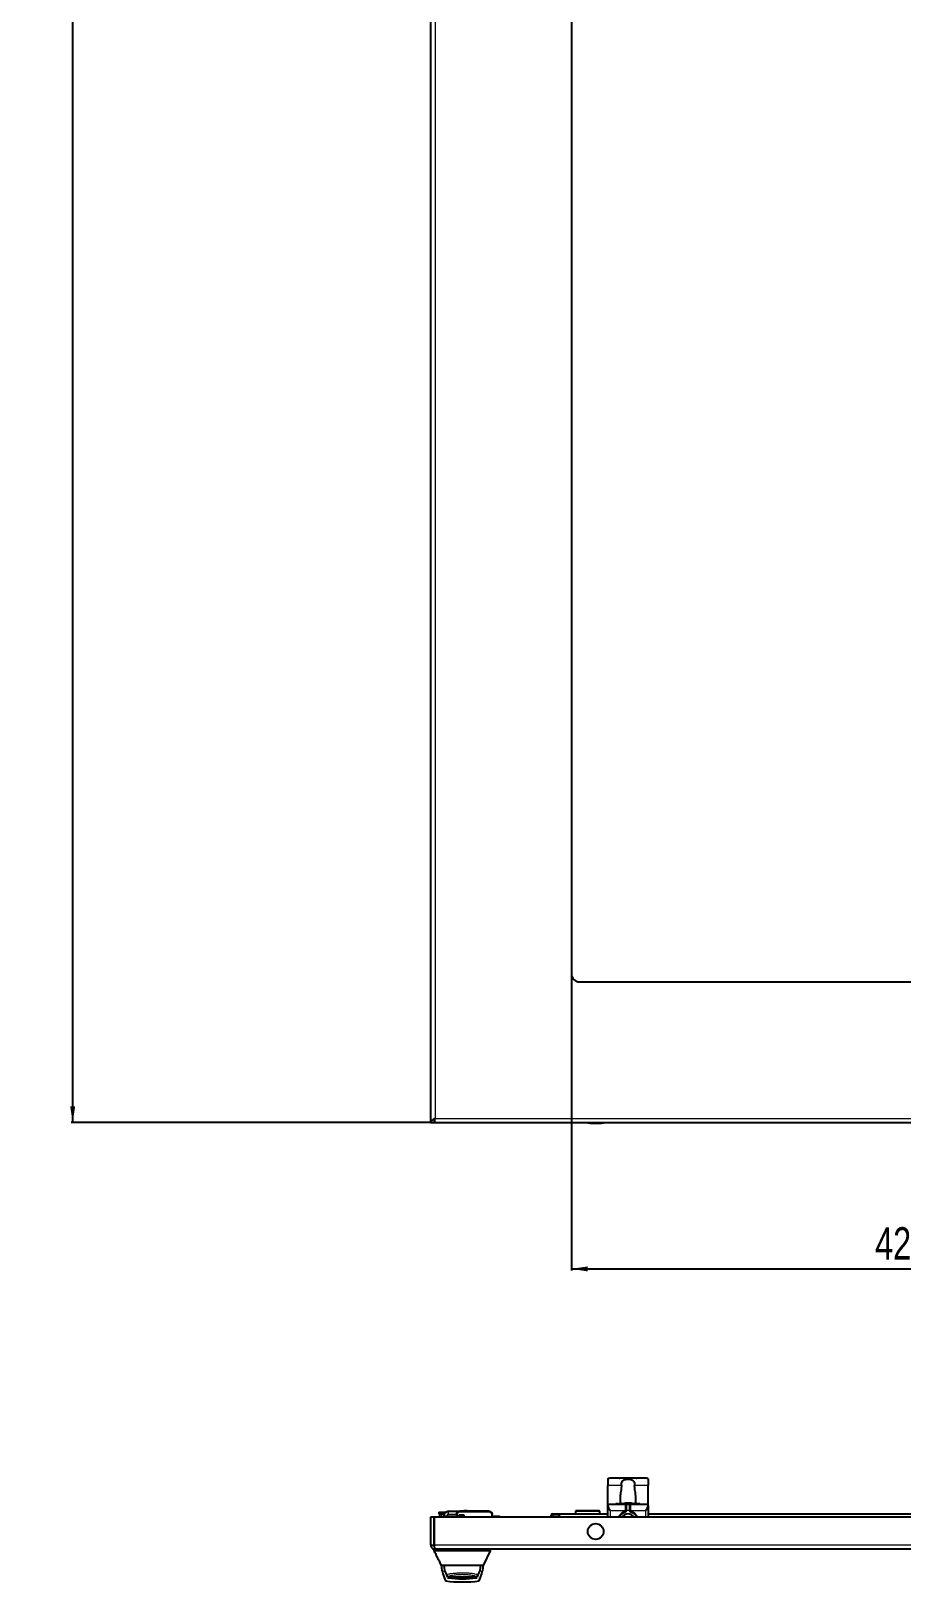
# Model space of a CAD drawing. Header units: millimetres. Extents: x -560 to 1716, y -1079 to 978.
# Drawn here: x -560 to -22, y -1079 to -120 of the extents above; entities that cross this region are included whole.
import ezdxf

# ---------------------------------------------------------------- set-up
doc = ezdxf.new("R2010")
doc.units = ezdxf.units.MM
doc.layers.add('FORMAT', color=7, linetype='Continuous')
doc.styles.add('SLDTEXTSTYLE0', font='TXT', dxfattribs={"width": 0.75})
doc.dimstyles.new('SLDDIMSTYLE0', dxfattribs={"dimtxt": 20, "dimasz": 10, "dimexe": 0, "dimexo": 0.0625, "dimgap": 5, "dimtad": 2, "dimdec": 1, "dimrnd": 1e-09, "dimzin": 12, "dimdsep": 46, "dimtxsty": 'SLDTEXTSTYLE0', "dimsah": 1, "dimcen": 0.09, "dimadec": 0, "dimazin": 3, "dimtfac": 1, "dimtofl": 0, "dimtmove": 0, "dimatfit": 3, "dimfxl": 0, "dimfrac": 2, "dimtolj": 1, "dimtzin": 12, "dimarcsym": 0})

# ---------------------------------------------------------------- blocks, each defined once
blk = doc.blocks.new('_D_1')
at = {"layer": 'FORMAT'}
for p, q in [((-313, 759.94), (-535.52, 759.94)), ((-534.52, -795.06), (-534.52, 759.94)), ((-313, -795.06), (-535.52, -795.06))]:
    blk.add_line(p, q, dxfattribs=at)
for points in [[(-534.52, 759.94), (-536.06, 749.94), (-532.98, 749.94)], [(-534.52, -795.06), (-532.98, -785.06), (-536.06, -785.06)]]:
    blk.add_solid(points, dxfattribs=at)
at = {"layer": 'FORMAT', "insert": (-560.3, -47.11), "char_height": 20, "attachment_point": 1, "rotation": 90, "style": 'SLDTEXTSTYLE0'}
blk.add_mtext('1555', dxfattribs=at)
blk = doc.blocks.new('_D_2')
at = {"layer": 'FORMAT'}
for p, q in [((-225.99, -703.07), (-225.99, -886.56)), ((194.01, -703.07), (194.01, -886.56)), ((-225.99, -885.56), (194.01, -885.56))]:
    blk.add_line(p, q, dxfattribs=at)
for points in [[(-225.99, -885.56), (-215.99, -887.1), (-215.99, -884.02)], [(194.01, -885.56), (184.01, -884.02), (184.01, -887.1)]]:
    blk.add_solid(points, dxfattribs=at)
at = {"layer": 'FORMAT', "insert": (-38.16, -859.78), "char_height": 20, "attachment_point": 1, "style": 'SLDTEXTSTYLE0'}
blk.add_mtext('420', dxfattribs=at)

msp = doc.modelspace()

# ---------------------------------------------------------------- linework, layer by layer
at = {"color": 7, "linetype": 'Continuous', "lineweight": 25}
for p, q in [((-312.99, -795.06), (-312.99, 759.94)), ((-225.99, 667.94), (-225.99, -703.06)), ((-220.99, -708.06), (189.01, -708.06)), ((-312.99, -795.06), (-310.99, -795.06)), ((-310.69, -795.06), (-310.69, -793.38)), ((-310.69, -795.06), (278.71, -795.06)), ((-203.49, -1015.6), (-203.49, -1019.43)), ((-196.48, -1015.04), (-201.99, -1015.04)), ((-195.58, -1014.99), (-196.11, -1014.99)), ((-186.4, -1014.93), (-195.58, -1014.93)), ((-185.88, -1014.99), (-186.4, -1014.98)), ((-179.99, -1015.04), (-185.51, -1015.04)), ((-178.49, -1015.6), (-178.49, -1019.43)), ((-203.49, -1030.93), (-203.49, -1019.43)), ((-178.49, -1030.93), (-178.49, -1019.43)), ((-301.99, -1035.43), (-295.5, -1035.43)), ((-276.99, -1035.33), (-294.99, -1035.33)), ((-222.99, -1034.93), (-223.49, -1035.43)), ((-223.49, -1035.43), (-223.49, -1036.93)), ((-208.49, -1035.43), (-223.49, -1035.43)), ((-222.99, -1034.93), (-208.99, -1034.93)), ((-208.49, -1035.43), (-208.99, -1034.93)), ((-208.49, -1036.93), (-208.49, -1035.43)), ((-203.49, -1031.81), (-203.49, -1030.93)), ((-203.49, -1030.93), (-189.99, -1030.93)), ((-203.49, -1038.93), (-203.49, -1031.81)), ((-198.62, -1030.83), (-198.62, -1030.93)), ((-198.47, -1030.83), (-198.47, -1030.93)), ((-198.35, -1030.83), (-198.35, -1030.93)), ((-197.54, -1030.83), (-198.35, -1030.83)), ((-197.54, -1030.83), (-197.54, -1030.93)), ((-197.39, -1030.83), (-197.39, -1030.93)), ((-197.27, -1030.83), (-197.27, -1030.93)), ((-196.94, -1030.83), (-196.94, -1030.93)), ((-196.75, -1030.83), (-196.75, -1030.93)), ((-196.22, -1030.83), (-196.22, -1030.93)), ((-195.84, -1026.72), (-195.84, -1029.3)), ((-195.74, -1030.83), (-195.74, -1030.93)), ((-195.57, -1030.83), (-195.57, -1030.93)), ((-195.12, -1030.83), (-195.12, -1030.93)), ((-194.97, -1030.83), (-194.97, -1030.93)), ((-194.85, -1030.83), (-194.85, -1030.93)), ((-194.54, -1030.83), (-194.54, -1030.93)), ((-193.26, -1030.83), (-194.38, -1030.83)), ((-193.26, -1030.83), (-193.26, -1030.93)), ((-193.13, -1030.83), (-193.13, -1030.93)), ((-192.94, -1030.83), (-192.94, -1030.93)), ((-192.92, -1030.83), (-192.92, -1030.93)), ((-192.33, -1030.83), (-192.92, -1030.83)), ((-192.33, -1030.83), (-192.33, -1030.93)), ((-192.06, -1030.61), (-192.09, -1030.38)), ((-192.02, -1030.61), (-192.05, -1030.31)), ((-192.04, -1030.46), (-192.03, -1030.38)), ((-191.43, -1030.83), (-192.01, -1030.83)), ((-191.99, -1030.93), (-189.99, -1030.93)), ((-191.99, -1034.93), (-191.99, -1030.93)), ((-191.99, -1034.93), (-191.99, -1034.96)), ((-191.43, -1030.83), (-191.43, -1030.93)), ((-191.42, -1030.83), (-191.42, -1030.93)), ((-191.42, -1030.83), (-191.24, -1030.83)), ((-191.24, -1030.83), (-191.24, -1030.93)), ((-191.24, -1030.83), (-191.24, -1030.83)), ((-191.23, -1030.83), (-191.23, -1030.93)), ((-191.22, -1030.34), (-191.22, -1030.31)), ((-191.07, -1030.83), (-191.07, -1030.93)), ((-190.27, -1030.83), (-191.07, -1030.83)), ((-190.27, -1030.83), (-190.27, -1030.93)), ((-190.13, -1030.83), (-190.13, -1030.93)), ((-190.01, -1030.83), (-190.01, -1030.93)), ((-190.01, -1030.87), (-189.72, -1030.86)), ((-189.99, -1030.93), (-189.99, -1034.93)), ((-189.99, -1034.96), (-189.99, -1034.93)), ((-189.94, -1030.38), (-189.93, -1030.31)), ((-189.58, -1030.5), (-189.57, -1030.38)), ((-189.58, -1030.83), (-189.58, -1030.93)), ((-189.49, -1030.93), (-178.49, -1030.93)), ((-189.46, -1030.83), (-189.46, -1030.93)), ((-189.09, -1030.83), (-189.09, -1030.93)), ((-188.84, -1030.83), (-188.84, -1030.93)), ((-188.72, -1030.83), (-188.72, -1030.93)), ((-188.57, -1030.83), (-188.57, -1030.93)), ((-188.45, -1030.83), (-188.45, -1030.93)), ((-188.02, -1030.83), (-188.02, -1030.93)), ((-187.99, -1030.83), (-188.02, -1030.83)), ((-187.99, -1030.83), (-187.99, -1030.93)), ((-187.96, -1030.83), (-187.96, -1030.93)), ((-187.79, -1030.83), (-187.79, -1030.93)), ((-187.44, -1030.83), (-187.44, -1030.93)), ((-186.95, -1030.83), (-186.95, -1030.93)), ((-186.75, -1030.83), (-186.75, -1030.93)), ((-186.41, -1030.83), (-186.41, -1030.93)), ((-186.26, -1030.83), (-186.26, -1030.93)), ((-185.19, -1030.83), (-186.26, -1030.83)), ((-186.14, -1029.3), (-186.14, -1026.72)), ((-185.19, -1030.83), (-185.19, -1030.93)), ((-184.88, -1030.83), (-184.88, -1030.93)), ((-184.72, -1030.83), (-184.72, -1030.93)), ((-184.34, -1030.83), (-184.34, -1030.93)), ((-183.59, -1030.83), (-184.34, -1030.83)), ((-183.59, -1030.83), (-183.59, -1030.93)), ((-178.49, -1031.81), (-178.49, -1030.93)), ((-178.49, -1031.81), (-178.49, -1038.93)), ((-312.99, -1038.93), (-310.99, -1038.93)), ((-312.99, -1056.33), (-312.99, -1038.93)), ((-310.99, -1056.33), (-310.99, -1038.93)), ((-310.69, -1056.33), (-310.69, -1038.93)), ((-310.69, -1038.93), (278.71, -1038.93)), ((-307.99, -1036.03), (-305.99, -1036.03)), ((-307.99, -1036.03), (-307.99, -1036.93)), ((-305.99, -1037.33), (-307.59, -1037.33)), ((-307.4, -1038.93), (-307.49, -1037.33)), ((-305.99, -1036.03), (-303.79, -1036.03)), ((-304.78, -1037.33), (-305.99, -1037.33)), ((-304.99, -1038.93), (-304.99, -1038.43)), ((-302.99, -1038.93), (-302.99, -1038.43)), ((-301.99, -1037.43), (-296.99, -1037.43)), ((-296.99, -1037.33), (-296.99, -1038.83)), ((-292.39, -1037.88), (-295.59, -1037.88)), ((-295.59, -1037.88), (-295.59, -1038.83)), ((-295.59, -1038.63), (-292.39, -1038.63)), ((-292.39, -1038.83), (-292.39, -1037.88)), ((-274.99, -1038.93), (-274.99, -1037.33)), ((-270.59, -1038.73), (-274.99, -1038.73)), ((-238.49, -1038.93), (-238.49, -1037.93)), ((-237.49, -1036.93), (-233.49, -1036.93)), ((-233.49, -1036.93), (-203.49, -1036.93)), ((-233.49, -1036.93), (-233.49, -1037.93)), ((-233.49, -1037.93), (-233.49, -1038.93)), ((-178.49, -1036.93), (201.51, -1036.93)), ((-312.99, -1056.33), (-310.99, -1056.33)), ((-310.99, -1059.93), (-310.99, -1058.93)), ((-310.39, -1058.93), (-310.99, -1058.93)), ((278.41, -1058.93), (-310.39, -1058.93)), ((-281.49, -1059.93), (-305.49, -1059.93)), ((-280.49, -1068.93), (-275.97, -1059.88)), ((-275.99, -1059.93), (-275.99, -1058.93)), ((-304.09, -1068.93), (-306.49, -1068.93)), ((-306.45, -1068.93), (-306.45, -1069.14)), ((-282.9, -1068.93), (-304.09, -1068.93)), ((-280.49, -1068.93), (-282.9, -1068.93)), ((-280.53, -1069.14), (-280.53, -1068.93)), ((-299.32, -1075.92), (-287.73, -1075.92)), ((-299.32, -1075.92), (-299.18, -1075.92))]:
    msp.add_line(p, q, dxfattribs=at)
at = {"color": 8, "linetype": 'Continuous', "lineweight": 18}
for p, q in [((-310.39, -96.53), (-310.39, -792.46)), ((-310.39, -792.46), (278.41, -792.46)), ((-215.85, -795.18), (-206.13, -795.18)), ((-215.74, -795.31), (-206.24, -795.31)), ((-195.09, -1019.43), (-203.49, -1019.43)), ((-178.49, -1019.43), (-186.9, -1019.43)), ((-301.99, -1037.43), (-301.99, -1035.43)), ((-201.99, -1034.93), (-201.99, -1038.93)), ((-201.99, -1034.93), (-192.49, -1034.93)), ((-194.38, -1030.83), (-194.38, -1030.93)), ((-192.86, -1035.44), (-192.72, -1035.92)), ((-192.49, -1034.93), (-192.49, -1030.93)), ((-192.49, -1034.96), (-192.49, -1034.93)), ((-192.49, -1034.93), (-191.99, -1034.93)), ((-192.49, -1034.96), (-191.99, -1034.96)), ((-189.99, -1034.93), (-191.99, -1034.93)), ((-189.99, -1034.93), (-189.49, -1034.93)), ((-189.99, -1034.96), (-189.49, -1034.96)), ((-189.49, -1030.93), (-189.49, -1034.93)), ((-189.49, -1034.93), (-189.49, -1034.96)), ((-189.49, -1034.93), (-179.99, -1034.93)), ((-189.27, -1035.92), (-189.13, -1035.44)), ((-179.99, -1038.93), (-179.99, -1034.93)), ((-307.99, -1036.93), (-305.99, -1036.93)), ((-306.49, -1037.33), (-306.4, -1038.93)), ((-305.99, -1036.03), (-305.99, -1036.93)), ((-305.99, -1036.93), (-304.59, -1036.93)), ((-305.99, -1037.33), (-305.99, -1036.93)), ((-302.99, -1038.43), (-304.99, -1038.43)), ((-296.49, -1038.93), (-296.49, -1037.33)), ((-294.99, -1035.83), (-276.99, -1035.83)), ((-275.49, -1037.33), (-275.49, -1038.93)), ((-270.59, -1038.93), (-270.59, -1038.73)), ((-237.49, -1037.93), (-238.49, -1037.93)), ((-237.49, -1037.93), (-237.49, -1036.93)), ((-233.49, -1037.93), (-237.49, -1037.93)), ((-237.49, -1037.93), (-237.49, -1038.93)), ((278.71, -1056.33), (-310.69, -1056.33)), ((-305.49, -1059.93), (-305.49, -1058.93)), ((-281.49, -1059.93), (-281.49, -1058.93))]:
    msp.add_line(p, q, dxfattribs=at)
at = {"color": 7, "linetype": 'Continuous', "lineweight": 25, "flags": 128}
for points in [[(-302.61, -1076.36), (-302.97, -1075.47), (-303.07, -1075.19)], [(-283.8, -1074.88), (-284.02, -1075.47), (-284.38, -1076.36)]]:
    msp.add_lwpolyline(points, dxfattribs=at)
at = {"color": 7, "linetype": 'Continuous', "lineweight": 25}
msp.add_circle((-210.99, -1047.93), 4.86, dxfattribs=at)
msp.add_circle((-210.99, -1047.93), 4.86, dxfattribs=at)
at = {"color": 8, "linetype": 'Continuous', "lineweight": 18}
msp.add_circle((-210.99, -1047.93), 4.75, dxfattribs=at)
at = {"color": 7, "linetype": 'Continuous', "lineweight": 25}
for centre, radius, start, end in [((-220.99, -703.06), 5, 180, 270), ((-190.09, -795.12), 25.77, 179.86102, 180.13898), ((-215.73, -795.18), 0.126, 180, 263.97442), ((-210.99, -750.31), 45.25, 263.97442, 269.9984), ((-210.99, -750.31), 45.25, 270.0016, 276.02558), ((-206.26, -795.18), 0.126, 276.02558, 0), ((-231.9, -795.12), 25.77, 359.86102, 0.13898), ((-301.99, -1038.43), 3, 90, 180), ((-190.99, -1038.23), 8, 98.41771, 108.44436), ((-190.97, -1034.57), 4.34, 104.99458, 114.66368), ((-192.31, -1036.14), 5.54, 85.14071, 94.85929), ((-192.99, -1034.96), 1, 286.01339, 0), ((-191.96, -1030.4), 0.133, 135.20997, 169.83797), ((-190.94, -1038.33), 8.03, 91.99978, 97.83609), ((-190.59, -1031.98), 1.85, 119.67191, 132.73716), ((-190.52, -1036.8), 6.5, 92.24647, 98.7173), ((-191.47, -1036.75), 6.45, 85.77538, 87.76397), ((-191.05, -1038.33), 8.03, 82.16391, 88.00022), ((-188.99, -1034.96), 1, 180, 253.98661), ((-191.14, -1034.65), 4.43, 65.15746, 74.45727), ((-190.06, -1031.94), 1.64, 72.5824, 85.536), ((-190.99, -1038.23), 8, 70.1778, 81.58229), ((-190.98, -1037.27), 7.03, 70.80686, 78.43412), ((-188.97, -1032.96), 2.36, 82.549, 97.451), ((-307.59, -1036.93), 0.4, 180, 270), ((-301.99, -1038.43), 1, 90, 180), ((-270.59, -1039.33), 0.6, 41.81031, 90), ((-237.49, -1037.93), 1, 90, 180), ((-190.99, -1041.93), 6.25, 106.01339, 151.3146), ((-190.99, -1041.93), 4.85, 90, 141.78919), ((-190.99, -1041.93), 4.85, 38.21081, 90), ((-190.99, -1041.93), 6.25, 28.6854, 73.98661), ((-314.43, -1069.14), 7.98, 358.26695, 359.99994), ((-279.6, -1066.58), 27, 185.96099, 206.16954), ((-293.49, -1068.93), 11.4, 180, 210.87421), ((-293.49, -1068.93), 11.4, 329.05608, 0), ((-307.38, -1066.58), 27, 333.83046, 354.03918), ((-272.56, -1069.14), 7.98, 180, 181.7325), ((-293.49, -997.14), 82, 262.75342, 277.24658), ((-302.15, -1076.17), 0.5, 203.04365, 263.74905), ((-293.49, -997.14), 80, 263.74905, 276.25095), ((-284.84, -1076.17), 0.5, 276.25095, 336.95635)]:
    msp.add_arc(centre, radius, start, end, dxfattribs=at)
at = {"color": 8, "linetype": 'Continuous', "lineweight": 18}
for centre, radius, start, end in [((-190.99, -1041.93), 6.75, 106.01339, 153.6122), ((-192.99, -1034.96), 0.5, 286.01339, 0), ((-188.99, -1034.96), 0.5, 180, 253.98661), ((-190.99, -1041.93), 6.75, 26.3878, 73.98661)]:
    msp.add_arc(centre, radius, start, end, dxfattribs=at)
at = {"color": 7, "linetype": 'Continuous', "lineweight": 25}
for points, knots in [([(-310.39, -792.46), (-310.73, -792.67), (-311.07, -792.89), (-311.7, -793.32), (-311.99, -793.54), (-312.47, -793.97), (-312.67, -794.19), (-312.93, -794.62), (-312.99, -794.84), (-312.99, -795.06)], [0, 0, 0, 0, 0.25, 0.25, 0.5, 0.5, 0.75, 0.75, 1, 1, 1, 1]), ([(-310.39, -792.46), (-310.55, -792.89), (-310.71, -793.32), (-310.93, -794.19), (-310.99, -794.62), (-310.99, -795.06)], [0, 0, 0, 0, 0.5, 0.5, 1, 1, 1, 1]), ([(-310.69, -795.06), (-310.67, -795.06), (-310.64, -794.99), (-310.59, -794.73), (-310.57, -794.54), (-310.52, -794.06), (-310.49, -793.77), (-310.44, -793.14), (-310.42, -792.8), (-310.39, -792.46)], [0, 0, 0, 0, 0.25, 0.25, 0.5, 0.5, 0.75, 0.75, 1, 1, 1, 1]), ([(-310.69, -793.06), (-310.64, -793.06), (-310.59, -792.99), (-310.49, -792.77), (-310.44, -792.62), (-310.39, -792.46)], [0, 0, 0, 0, 0.5, 0.5, 1, 1, 1, 1]), ([(-201.99, -1015.04), (-202.16, -1015.04), (-202.5, -1015.05), (-202.94, -1015.11), (-203.28, -1015.23), (-203.47, -1015.4), (-203.49, -1015.54), (-203.49, -1015.6)], [0, 0, 0, 0, 0.2129, 0.425707, 0.640613, 0.853382, 1, 1, 1, 1]), ([(-196.48, -1015.04), (-196.37, -1015.03), (-196.24, -1015.01), (-196.13, -1015), (-196.11, -1014.99)], [0, 0, 0, 0, 0.7894027, 1, 1, 1, 1]), ([(-195.09, -1019.43), (-195.07, -1019.02), (-195.03, -1018.19), (-194.66, -1017.09), (-194.01, -1016.29), (-193.08, -1015.8), (-191.93, -1015.55), (-190.61, -1015.51), (-189.26, -1015.68), (-188.14, -1016.15), (-187.4, -1016.95), (-187.02, -1017.98), (-186.91, -1018.84), (-186.9, -1019.33), (-186.9, -1019.43)], [0, 0, 0, 0, 0.088505, 0.177138, 0.262858, 0.344694, 0.430485, 0.525193, 0.625645, 0.723911, 0.812494, 0.894483, 0.978997, 1, 1, 1, 1]), ([(-185.88, -1014.99), (-185.86, -1014.99), (-185.75, -1015.01), (-185.62, -1015.02), (-185.51, -1015.04)], [0, 0, 0, 0, 0.161974, 1, 1, 1, 1]), ([(-178.49, -1015.6), (-178.51, -1015.52), (-178.54, -1015.36), (-178.78, -1015.19), (-179.14, -1015.09), (-179.56, -1015.04), (-179.86, -1015.04), (-179.99, -1015.04)], [0, 0, 0, 0, 0.205683, 0.411346, 0.618649, 0.832339, 1, 1, 1, 1]), ([(-195.09, -1019.43), (-195.14, -1020.43), (-195.25, -1022.57), (-195.77, -1025.01), (-195.83, -1026.32), (-195.84, -1026.72)], [0, 0, 0, 0, 0.378823, 0.812228, 1, 1, 1, 1]), ([(-186.14, -1026.72), (-186.23, -1025.81), (-186.4, -1023.95), (-186.87, -1021.35), (-186.89, -1019.82), (-186.9, -1019.43)], [0, 0, 0, 0, 0.417668, 0.852903, 1, 1, 1, 1]), ([(-292.61, -1035.03), (-292.61, -1035.03), (-292.61, -1035.03), (-292.54, -1035.03), (-292.41, -1035.03), (-292.08, -1035.03), (-291.76, -1035.03), (-291.55, -1035.03)], [0, 0, 0, 0, 0.124693, 0.187182, 0.249773, 0.500039, 1, 1, 1, 1]), ([(-291.55, -1035.03), (-291.4, -1035.03), (-291.17, -1035.03), (-290.89, -1035.03), (-290.71, -1035.03), (-290.57, -1035.03), (-290.45, -1035.03), (-290.44, -1035.03), (-290.43, -1035.03)], [0, 0, 0, 0, 0.250089, 0.382495, 0.500259, 0.622163, 0.750133, 1, 1, 1, 1]), ([(-203.49, -1031.81), (-203.47, -1031.98), (-203.41, -1032.41), (-202.94, -1033.35), (-202.42, -1034.24), (-202.06, -1034.82), (-202, -1034.93), (-201.99, -1034.93)], [0, 0, 0, 0, 0.19414, 0.485275, 0.898779, 0.996769, 1, 1, 1, 1]), ([(-198.47, -1030.83), (-198.49, -1030.83), (-198.54, -1030.83), (-198.59, -1030.83), (-198.61, -1030.83), (-198.62, -1030.83), (-198.62, -1030.83)], [0, 0, 0, 0, 0.280836, 0.55925, 0.779182, 1, 1, 1, 1]), ([(-198.35, -1030.83), (-198.35, -1030.83), (-198.36, -1030.83), (-198.38, -1030.83), (-198.43, -1030.83), (-198.46, -1030.83), (-198.47, -1030.83)], [0, 0, 0, 0, 0.280888, 0.559482, 0.77927, 1, 1, 1, 1]), ([(-197.39, -1030.83), (-197.41, -1030.83), (-197.44, -1030.83), (-197.5, -1030.83), (-197.53, -1030.83), (-197.54, -1030.83)], [0, 0, 0, 0, 0.2806376, 0.5608768, 1, 1, 1, 1]), ([(-197.27, -1030.83), (-197.27, -1030.83), (-197.28, -1030.83), (-197.3, -1030.83), (-197.35, -1030.83), (-197.38, -1030.83), (-197.39, -1030.83)], [0, 0, 0, 0, 0.280941, 0.559114, 0.779089, 1, 1, 1, 1]), ([(-196.75, -1030.83), (-196.81, -1030.83), (-196.92, -1030.83), (-196.93, -1030.83), (-196.94, -1030.83)], [0, 0, 0, 0, 0.559312, 1, 1, 1, 1]), ([(-196.22, -1030.83), (-196.28, -1030.83), (-196.4, -1030.83), (-196.6, -1030.83), (-196.69, -1030.83), (-196.75, -1030.83)], [0, 0, 0, 0, 0.280496, 0.560765, 1, 1, 1, 1]), ([(-195.74, -1030.83), (-195.81, -1030.83), (-195.93, -1030.83), (-196.13, -1030.83), (-196.22, -1030.83)], [0, 0, 0, 0, 0.560137, 1, 1, 1, 1]), ([(-195.84, -1029.3), (-195.8, -1029.58), (-195.72, -1030.12), (-194.93, -1030.58), (-193.93, -1030.78), (-193.16, -1030.82), (-192.88, -1030.83)], [0, 0, 0, 0, 0.289157, 0.579411, 0.847533, 1, 1, 1, 1]), ([(-195.57, -1030.83), (-195.58, -1030.83), (-195.59, -1030.83), (-195.7, -1030.83), (-195.74, -1030.83)], [0, 0, 0, 0, 0.559914, 1, 1, 1, 1]), ([(-194.97, -1030.83), (-194.99, -1030.83), (-195.03, -1030.83), (-195.09, -1030.83), (-195.11, -1030.83), (-195.12, -1030.83), (-195.12, -1030.83)], [0, 0, 0, 0, 0.2807653, 0.5591779, 0.7791749, 1, 1, 1, 1]), ([(-194.85, -1030.83), (-194.85, -1030.83), (-194.86, -1030.83), (-194.88, -1030.83), (-194.93, -1030.83), (-194.96, -1030.83), (-194.97, -1030.83)], [0, 0, 0, 0, 0.280828, 0.559417, 0.779393, 1, 1, 1, 1]), ([(-194.38, -1030.83), (-194.4, -1030.83), (-194.45, -1030.83), (-194.51, -1030.83), (-194.54, -1030.83), (-194.54, -1030.83), (-194.54, -1030.83)], [0, 0, 0, 0, 0.280951, 0.559967, 0.779431, 1, 1, 1, 1]), ([(-193.13, -1030.83), (-193.13, -1030.83), (-193.13, -1030.83), (-193.17, -1030.83), (-193.22, -1030.83), (-193.25, -1030.83), (-193.26, -1030.83)], [0, 0, 0, 0, 0.280713, 0.558701, 0.779045, 1, 1, 1, 1]), ([(-192.92, -1030.83), (-192.93, -1030.83), (-192.93, -1030.83), (-192.93, -1030.83), (-192.94, -1030.83)], [0, 0, 0, 0, 0.560081, 1, 1, 1, 1]), ([(-192.49, -1030.93), (-192.49, -1030.93), (-192.49, -1030.93), (-192.48, -1030.93), (-192.47, -1030.93), (-192.44, -1030.93), (-192.32, -1030.93), (-192.09, -1030.93), (-192.03, -1030.93), (-191.99, -1030.93)], [0, 0, 0, 0, 0.00167, 0.003889, 0.009531, 0.034361, 0.132751, 0.526214, 1, 1, 1, 1]), ([(-192.16, -1030.83), (-192.18, -1030.83), (-192.22, -1030.83), (-192.29, -1030.83), (-192.32, -1030.83), (-192.33, -1030.83)], [0, 0, 0, 0, 0.281226, 0.561522, 1, 1, 1, 1]), ([(-191.42, -1030.83), (-191.43, -1030.83), (-191.43, -1030.83), (-191.43, -1030.83), (-191.43, -1030.83)], [0, 0, 0, 0, 0.559504, 1, 1, 1, 1]), ([(-191.07, -1030.83), (-191.09, -1030.83), (-191.14, -1030.83), (-191.19, -1030.83), (-191.22, -1030.83), (-191.22, -1030.83), (-191.23, -1030.83)], [0, 0, 0, 0, 0.280855, 0.559718, 0.779518, 1, 1, 1, 1]), ([(-190.13, -1030.83), (-190.15, -1030.83), (-190.19, -1030.83), (-190.25, -1030.83), (-190.27, -1030.83), (-190.27, -1030.83), (-190.27, -1030.83)], [0, 0, 0, 0, 0.280813, 0.559099, 0.77917, 1, 1, 1, 1]), ([(-190.01, -1030.83), (-190.01, -1030.83), (-190.01, -1030.83), (-190.04, -1030.83), (-190.09, -1030.83), (-190.12, -1030.83), (-190.13, -1030.83)], [0, 0, 0, 0, 0.280912, 0.559405, 0.779108, 1, 1, 1, 1]), ([(-189.99, -1030.93), (-189.96, -1030.93), (-189.88, -1030.93), (-189.62, -1030.93), (-189.49, -1030.93), (-189.49, -1030.93)], [0, 0, 0, 0, 0.475461, 0.994056, 1, 1, 1, 1]), ([(-189.58, -1030.83), (-189.6, -1030.83), (-189.64, -1030.83), (-189.7, -1030.83), (-189.72, -1030.83), (-189.72, -1030.83), (-189.72, -1030.83)], [0, 0, 0, 0, 0.2808885, 0.5590229, 0.7791551, 1, 1, 1, 1]), ([(-189.46, -1030.83), (-189.46, -1030.83), (-189.46, -1030.83), (-189.49, -1030.83), (-189.53, -1030.83), (-189.56, -1030.83), (-189.58, -1030.83)], [0, 0, 0, 0, 0.2809, 0.559498, 0.779148, 1, 1, 1, 1]), ([(-189.09, -1030.83), (-189.14, -1030.83), (-189.25, -1030.83), (-189.39, -1030.83), (-189.45, -1030.83), (-189.46, -1030.83), (-189.46, -1030.83)], [0, 0, 0, 0, 0.280935, 0.559487, 0.779245, 1, 1, 1, 1]), ([(-188.84, -1030.83), (-188.88, -1030.83), (-188.96, -1030.83), (-189.05, -1030.83), (-189.09, -1030.83)], [0, 0, 0, 0, 0.559441, 1, 1, 1, 1]), ([(-189, -1030.83), (-188.56, -1030.8), (-187.65, -1030.73), (-186.71, -1030.42), (-186.21, -1029.94), (-186.16, -1029.49), (-186.14, -1029.3)], [0, 0, 0, 0, 0.258101, 0.532051, 0.800559, 1, 1, 1, 1]), ([(-188.72, -1030.83), (-188.72, -1030.83), (-188.73, -1030.83), (-188.8, -1030.83), (-188.84, -1030.83)], [0, 0, 0, 0, 0.560313, 1, 1, 1, 1]), ([(-188.57, -1030.83), (-188.59, -1030.83), (-188.64, -1030.83), (-188.69, -1030.83), (-188.71, -1030.83), (-188.72, -1030.83), (-188.72, -1030.83)], [0, 0, 0, 0, 0.2809103, 0.559174, 0.7791663, 1, 1, 1, 1]), ([(-188.45, -1030.83), (-188.45, -1030.83), (-188.46, -1030.83), (-188.48, -1030.83), (-188.53, -1030.83), (-188.56, -1030.83), (-188.57, -1030.83)], [0, 0, 0, 0, 0.280849, 0.55949, 0.779158, 1, 1, 1, 1]), ([(-187.96, -1030.83), (-187.96, -1030.83), (-187.98, -1030.83), (-187.98, -1030.83), (-187.99, -1030.83)], [0, 0, 0, 0, 0.560691, 1, 1, 1, 1]), ([(-187.79, -1030.83), (-187.82, -1030.83), (-187.89, -1030.83), (-187.93, -1030.83), (-187.96, -1030.83)], [0, 0, 0, 0, 0.559542, 1, 1, 1, 1]), ([(-187.44, -1030.83), (-187.51, -1030.83), (-187.63, -1030.83), (-187.74, -1030.83), (-187.79, -1030.83)], [0, 0, 0, 0, 0.560514, 1, 1, 1, 1]), ([(-186.95, -1030.83), (-187.02, -1030.83), (-187.16, -1030.83), (-187.35, -1030.83), (-187.44, -1030.83)], [0, 0, 0, 0, 0.559217, 1, 1, 1, 1]), ([(-186.75, -1030.83), (-186.76, -1030.83), (-186.77, -1030.83), (-186.89, -1030.83), (-186.95, -1030.83)], [0, 0, 0, 0, 0.56034, 1, 1, 1, 1]), ([(-186.26, -1030.83), (-186.28, -1030.83), (-186.32, -1030.83), (-186.38, -1030.83), (-186.41, -1030.83), (-186.41, -1030.83), (-186.41, -1030.83)], [0, 0, 0, 0, 0.280872, 0.559701, 0.779382, 1, 1, 1, 1]), ([(-184.72, -1030.83), (-184.77, -1030.83), (-184.86, -1030.83), (-184.88, -1030.83), (-184.88, -1030.83)], [0, 0, 0, 0, 0.5589475, 1, 1, 1, 1]), ([(-184.34, -1030.83), (-184.42, -1030.83), (-184.56, -1030.83), (-184.67, -1030.83), (-184.72, -1030.83)], [0, 0, 0, 0, 0.559747, 1, 1, 1, 1]), ([(-179.99, -1034.93), (-179.99, -1034.93), (-179.92, -1034.82), (-179.57, -1034.24), (-179.04, -1033.35), (-178.57, -1032.41), (-178.52, -1031.98), (-178.49, -1031.81)], [0, 0, 0, 0, 0.003231, 0.101221, 0.514725, 0.80586, 1, 1, 1, 1]), ([(-312.99, -1056.33), (-312.99, -1056.5), (-312.98, -1056.67), (-312.91, -1057.01), (-312.86, -1057.17), (-312.73, -1057.49), (-312.65, -1057.64), (-312.46, -1057.92), (-312.35, -1058.05), (-312.11, -1058.29), (-311.98, -1058.4), (-311.7, -1058.59), (-311.54, -1058.67), (-311.07, -1058.87), (-310.74, -1058.93), (-310.39, -1058.93)], [0, 0, 0, 0, 0.125, 0.125, 0.25, 0.25, 0.375, 0.375, 0.5, 0.5, 0.625, 0.625, 0.75, 0.75, 1, 1, 1, 1]), ([(-311.02, -1059.88), (-310.64, -1060.65), (-309.83, -1062.26), (-308.71, -1064.51), (-307.57, -1066.78), (-306.86, -1068.19), (-306.49, -1068.93)], [0, 0, 0, 0, 0.216327, 0.453955, 0.714745, 1, 1, 1, 1]), ([(-310.99, -1056.33), (-310.99, -1056.49), (-310.93, -1056.65), (-310.71, -1056.87), (-310.55, -1056.93), (-310.39, -1056.93)], [0, 0, 0, 0, 0.5, 0.5, 1, 1, 1, 1]), ([(-305.49, -1059.93), (-306.11, -1059.93), (-307.35, -1059.93), (-309, -1059.93), (-310.24, -1059.93), (-310.9, -1059.93), (-310.97, -1059.93), (-310.99, -1059.93)], [0, 0, 0, 0, 0.214694, 0.429388, 0.644082, 0.858775, 1, 1, 1, 1]), ([(-310.39, -1058.93), (-310.42, -1058.93), (-310.44, -1058.86), (-310.49, -1058.6), (-310.52, -1058.41), (-310.57, -1057.93), (-310.59, -1057.64), (-310.64, -1057.01), (-310.67, -1056.67), (-310.69, -1056.33)], [0, 0, 0, 0, 0.25, 0.25, 0.5, 0.5, 0.75, 0.75, 1, 1, 1, 1]), ([(-275.99, -1059.93), (-276.05, -1059.93), (-276.18, -1059.93), (-277.12, -1059.93), (-278.52, -1059.93), (-280.07, -1059.93), (-281.09, -1059.93), (-281.49, -1059.93)], [0, 0, 0, 0, 0.21469, 0.42938, 0.644073, 0.858767, 1, 1, 1, 1]), ([(-303.26, -1074.81), (-303.14, -1074.97), (-302.91, -1075.27), (-302.46, -1075.56), (-302.05, -1075.72), (-301.67, -1075.81), (-301.15, -1075.88), (-300.4, -1075.91), (-299.68, -1075.92), (-299.22, -1075.92), (-299.18, -1075.92)], [0, 0, 0, 0, 0.086907, 0.170444, 0.253995, 0.352832, 0.493755, 0.750586, 0.975401, 1, 1, 1, 1]), ([(-301.24, -1076.15), (-301.16, -1076.12), (-300.99, -1076.06), (-299.66, -1076.08), (-297.7, -1076.14), (-295.25, -1076.19), (-292.61, -1076.19), (-290.06, -1076.16), (-287.9, -1076.1), (-286.37, -1076.06), (-285.64, -1076.1), (-285.8, -1076.23), (-286.81, -1076.44), (-288.58, -1076.66), (-290.9, -1076.83), (-293.52, -1076.89), (-296.12, -1076.82), (-298.42, -1076.65), (-300.17, -1076.44), (-301.11, -1076.25), (-301.2, -1076.18), (-301.24, -1076.15)], [0, 0, 0, 0, 0.053435, 0.106868, 0.160358, 0.213991, 0.267619, 0.321181, 0.374779, 0.42843, 0.481983, 0.5354, 0.588925, 0.642773, 0.696736, 0.750367, 0.803567, 0.856759, 0.910369, 0.964326, 1, 1, 1, 1]), ([(-288.9, -1075.91), (-288.69, -1075.91), (-288.04, -1075.92), (-287.12, -1075.92), (-286.14, -1075.9), (-285.5, -1075.85), (-284.96, -1075.73), (-284.48, -1075.54), (-284.02, -1075.23), (-283.82, -1074.91), (-283.74, -1074.78)], [0, 0, 0, 0, 0.083733, 0.271555, 0.468927, 0.681743, 0.781788, 0.862953, 0.941144, 1, 1, 1, 1])]:
    msp.add_open_spline(points, degree=3, knots=knots, dxfattribs=at)
for points in [[(-296.99, -1037.33), (-296.96, -1037.07), (-296.9, -1036.55), (-296.44, -1035.89), (-295.78, -1035.42), (-295.26, -1035.36), (-294.99, -1035.33)], [(-276.99, -1035.33), (-276.73, -1035.36), (-276.21, -1035.42), (-275.55, -1035.89), (-275.08, -1036.55), (-275.02, -1037.07), (-274.99, -1037.33)]]:
    msp.add_open_spline(points, degree=3, dxfattribs=at)
at = {"color": 8, "linetype": 'Continuous', "lineweight": 18}
for points in [[(-294.99, -1035.33), (-294.99, -1035.34), (-294.99, -1035.35), (-294.99, -1035.47), (-294.99, -1035.64), (-294.99, -1035.77), (-294.99, -1035.83)], [(-276.99, -1035.83), (-276.99, -1035.77), (-276.99, -1035.64), (-276.99, -1035.47), (-276.99, -1035.35), (-276.99, -1035.34), (-276.99, -1035.33)], [(-296.49, -1037.33), (-296.56, -1037.33), (-296.69, -1037.33), (-296.86, -1037.33), (-296.97, -1037.33), (-296.99, -1037.33), (-296.99, -1037.33)], [(-296.49, -1037.33), (-296.47, -1037.14), (-296.43, -1036.74), (-296.08, -1036.25), (-295.58, -1035.9), (-295.19, -1035.85), (-294.99, -1035.83)], [(-276.99, -1035.83), (-276.8, -1035.85), (-276.4, -1035.9), (-275.91, -1036.25), (-275.56, -1036.74), (-275.52, -1037.14), (-275.49, -1037.33)], [(-275.49, -1037.33), (-275.43, -1037.33), (-275.3, -1037.33), (-275.13, -1037.33), (-275.02, -1037.33), (-275, -1037.33), (-274.99, -1037.33)]]:
    msp.add_open_spline(points, degree=3, dxfattribs=at)
for points, knots in [([(-303.18, -1074.74), (-303.2, -1074.68), (-303.24, -1074.54), (-301.95, -1074.18), (-299.69, -1073.79), (-297.01, -1073.54), (-294.15, -1073.43), (-291.23, -1073.46), (-288.23, -1073.69), (-285.75, -1074.04), (-284.18, -1074.41), (-283.51, -1074.66), (-283.74, -1074.74), (-283.78, -1074.75)], [0, 0, 0, 0, 0.080358, 0.189165, 0.296875, 0.401927, 0.469214, 0.569403, 0.669558, 0.770526, 0.874295, 0.980961, 1, 1, 1, 1]), ([(-287.73, -1075.91), (-287.54, -1075.92), (-286.62, -1075.92), (-285.71, -1075.87), (-285.24, -1075.71), (-285.76, -1075.44), (-287.11, -1075.12), (-289.14, -1074.83), (-291.63, -1074.63), (-294.03, -1074.6), (-296.4, -1074.7), (-298.6, -1074.92), (-300.49, -1075.25), (-301.56, -1075.57), (-301.66, -1075.79), (-300.94, -1075.91), (-299.83, -1075.91), (-299.32, -1075.92)], [0, 0, 0, 0, 0.019237, 0.094456, 0.169947, 0.244138, 0.315947, 0.385269, 0.453516, 0.521522, 0.567246, 0.638978, 0.71315, 0.788639, 0.863863, 0.937348, 1, 1, 1, 1])]:
    msp.add_open_spline(points, degree=3, knots=knots, dxfattribs=at)

# ---------------------------------------------------------------- dimensions: what is measured, and where the dimension line sits
at = {"layer": 'FORMAT'}
dim = msp.add_linear_dim(base=(-534.52, 759.94), p1=(-312.99, -795.06), p2=(-312.99, 759.94), angle=90, dimstyle='SLDDIMSTYLE0', dxfattribs=at)
dim.commit()
dim.dimension.update_dxf_attribs({"geometry": '_D_1', "text_midpoint": (-534.52, -17.56), "dimtype": 160})
dim = msp.add_linear_dim(base=(194.01, -885.56), p1=(-225.99, -703.06), p2=(194.01, -703.06), dimstyle='SLDDIMSTYLE0', dxfattribs=at)
dim.commit()
dim.dimension.update_dxf_attribs({"geometry": '_D_2', "text_midpoint": (-15.99, -885.56), "dimtype": 160})

doc.saveas('drawing.dxf')
